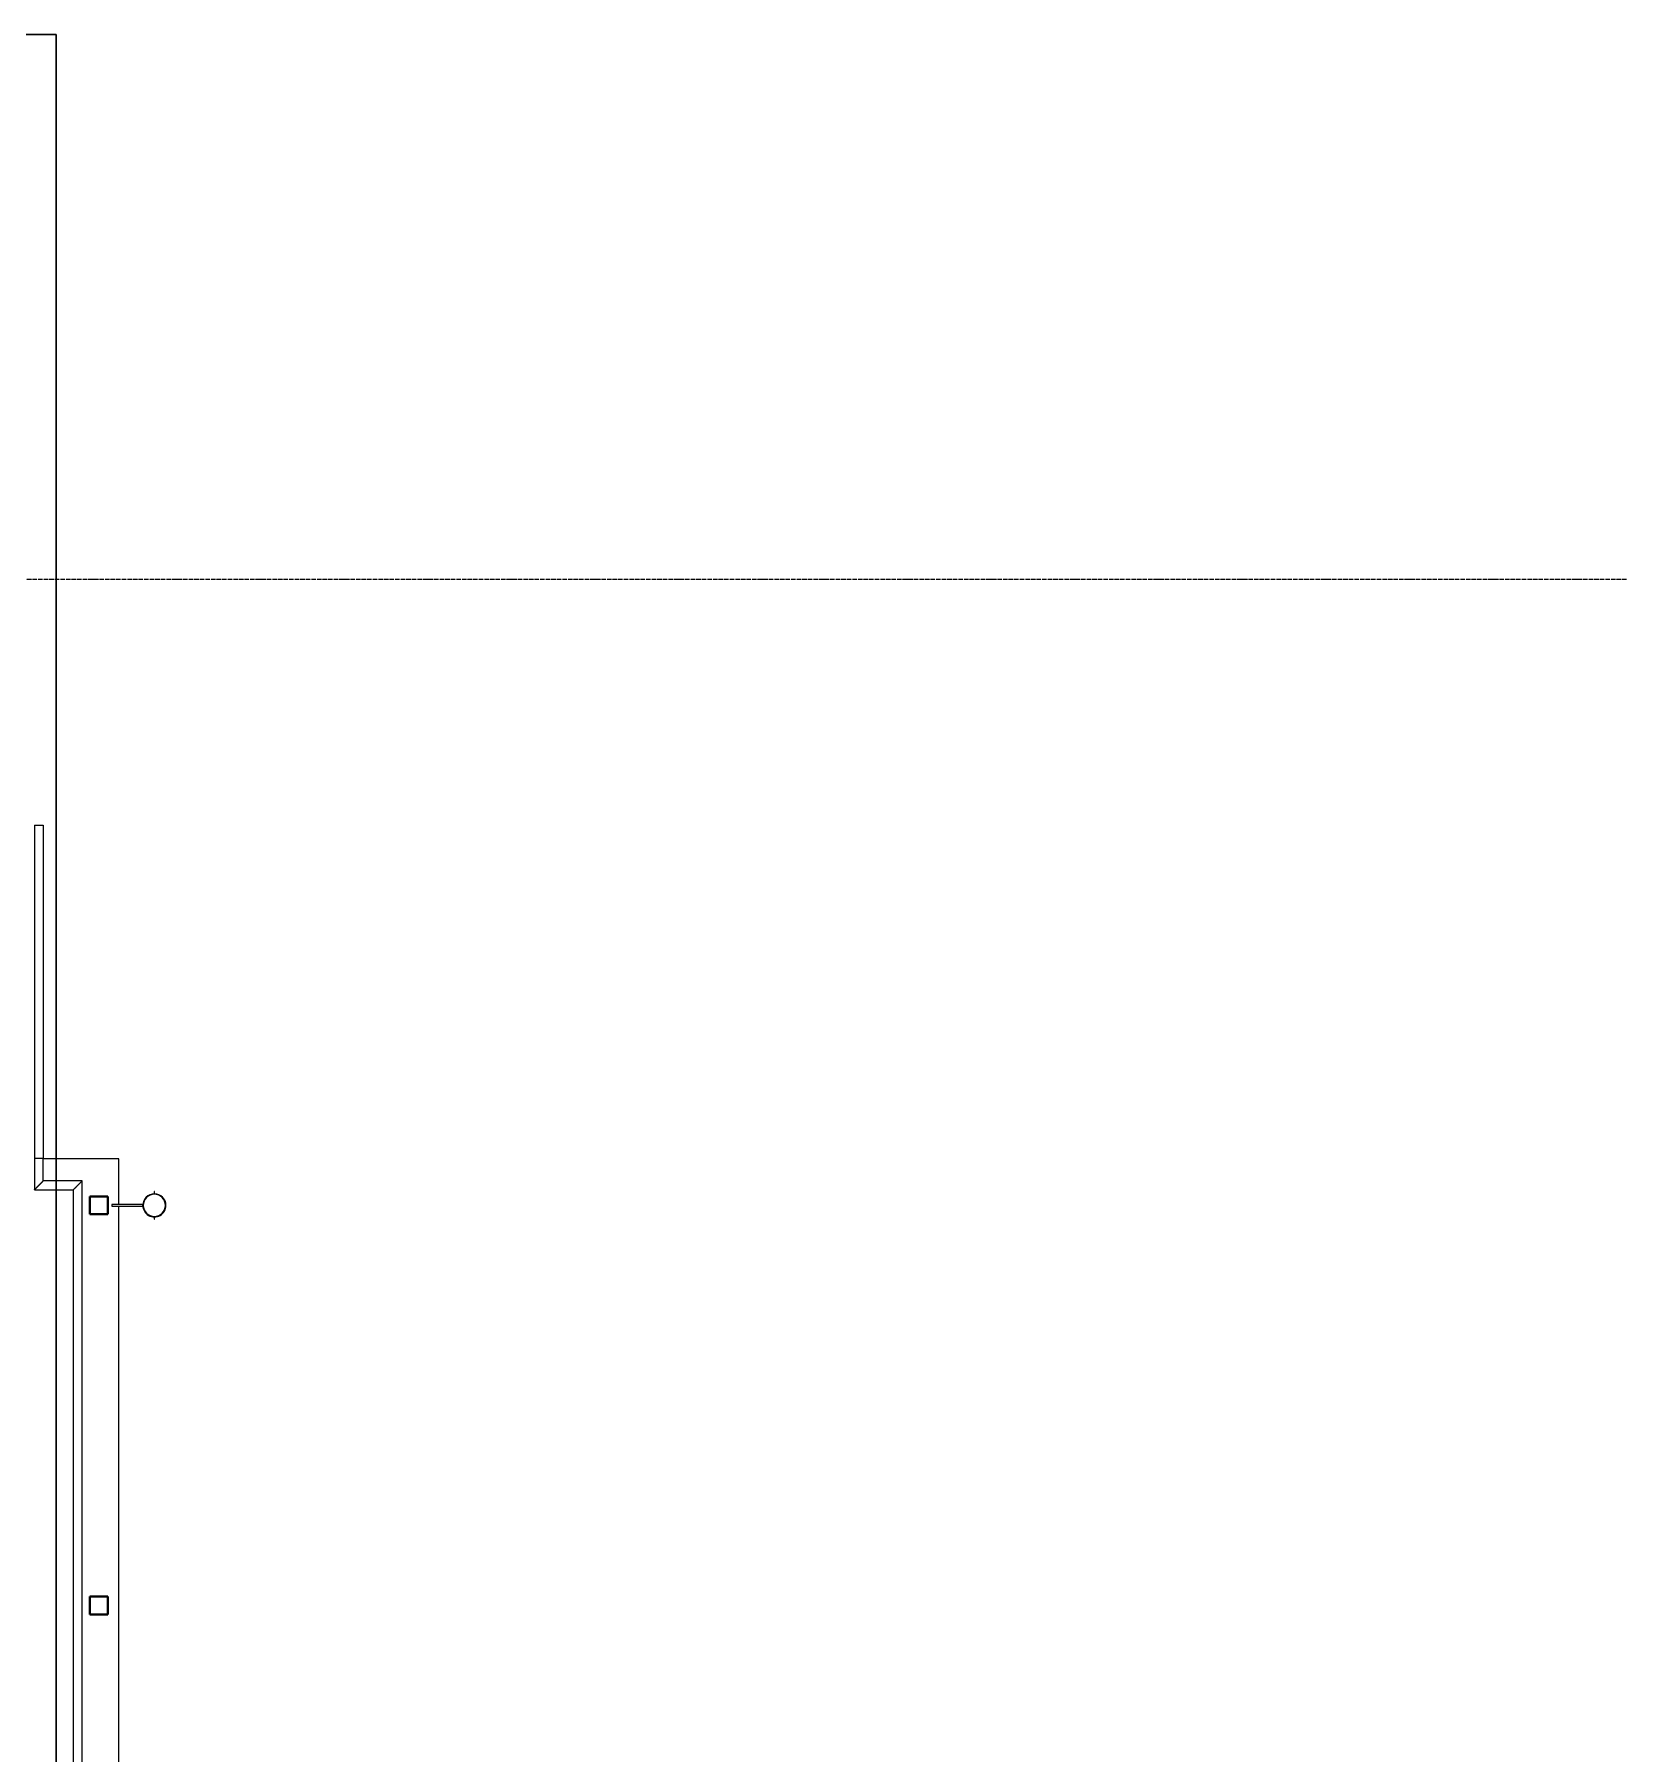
# Model space of a CAD drawing. Header units: millimetres. Extents: x -695119 to 412940, y -249585 to 622758.
# Drawn here: x -79814 to -72648, y 559878 to 567613 of the extents above; entities that cross this region are included whole.
import ezdxf

# ---------------------------------------------------------------- set-up
doc = ezdxf.new("R2010")
doc.units = ezdxf.units.MM
doc.linetypes.add('ADSK_Линия сетки', pattern=[25, 20, -2.5, 0, -2.5])
doc.linetypes.add('ADSK_Штриховая_ш3 п1_5', pattern=[4.5, 3, -1.5])
for name, color, linetype, lineweight in [('_Вне пределов_', 7, 'ADSK_Штриховая_ш3 п1_5', 18), ('Балясины', 7, 'Continuous', 9), ('Линии', 7, 'Continuous', 9), ('Несущие колонны', 252, 'Continuous', 18), ('Обобщенные модели', 8, 'Continuous', 18), ('Оси', 252, 'Continuous', 9), ('Перекрытия', 7, 'Continuous', 18), ('Поручни', 8, 'Continuous', 9)]:
    doc.layers.add(name, color=color, linetype=linetype, lineweight=lineweight)

# ---------------------------------------------------------------- blocks, each defined once
blk = doc.blocks.new('ADSK_КолоннаЖБ_Прямоугольная1 - Стойки для приямков 80х80-3881857-План 1 этажа смеж')
at = {"layer": 'Несущие колонны', "lineweight": 40}
for p, q in [((40, 40), (-40, 40)), ((-40, 40), (-40, -40)), ((-40, 40), (40, 40)), ((-40, -40), (-40, 40)), ((40, -40), (40, 40)), ((40, 40), (40, -40)), ((-40, -40), (40, -40)), ((40, -40), (-40, -40))]:
    blk.add_line(p, q, dxfattribs=at)
blk = doc.blocks.new('Ограждение - Ограждение-3882099-План 1 этажа смеж')
at = {"layer": 'Поручни'}
for p, q in [((29366, 24155.3), (29366, 24015.3)), ((29391.2, 24155.3), (29380.8, 24155.3)), ((29406, 24055.3), (29406, 24155.3)), ((29581, 24055.3), (29406, 24055.3)), ((29581, 13042.3), (29581, 24055.3)), ((29366, 24015.3), (29541, 24015.3)), ((29541, 24015.3), (29541, 13082.3)), ((29541, 13082.3), (27814, 13082.3)), ((27814, 13042.3), (29581, 13042.3))]:
    blk.add_line(p, q, dxfattribs=at)
for points, knots in [([(29366, 24015.3), (29366, 24015.3), (29366.4, 24015.6), (29367.5, 24016.7), (29368.7, 24017.9), (29369.9, 24019.1), (29371, 24020.2), (29372.2, 24021.4), (29373.8, 24023.1), (29375.6, 24024.9), (29377.2, 24026.4), (29378.4, 24027.6), (29379.6, 24028.8), (29380.8, 24030.1), (29382.1, 24031.4), (29383.4, 24032.7), (29384.7, 24034), (29386, 24035.3), (29387.3, 24036.6), (29388.6, 24037.9), (29389.9, 24039.2), (29391.2, 24040.4), (29392.5, 24041.7), (29393.7, 24042.9), (29394.9, 24044.1), (29396, 24045.3), (29397.1, 24046.4), (29398.6, 24047.8), (29399.9, 24049.1), (29401.1, 24050.3), (29402.2, 24051.4), (29403.4, 24052.6), (29404.6, 24053.8), (29405.7, 24054.9), (29406, 24055.3), (29406, 24055.3)], [0, 0, 0, 0, 0.083333, 0.125, 0.166667, 0.208333, 0.229167, 0.25, 0.291667, 0.333333, 0.354167, 0.375, 0.395833, 0.416667, 0.4375, 0.458333, 0.479167, 0.5, 0.520833, 0.541667, 0.5625, 0.583333, 0.604167, 0.625, 0.645833, 0.666667, 0.6875, 0.708333, 0.75, 0.770833, 0.791667, 0.833333, 0.875, 0.916667, 1, 1, 1, 1]), ([(29581, 24055.3), (29581, 24055.3), (29580.7, 24054.9), (29579.5, 24053.8), (29578.4, 24052.6), (29577.2, 24051.4), (29576.1, 24050.3), (29574.9, 24049.1), (29573.6, 24047.8), (29572.1, 24046.4), (29571, 24045.3), (29569.9, 24044.1), (29568.7, 24042.9), (29567.4, 24041.7), (29566.2, 24040.4), (29564.9, 24039.2), (29563.6, 24037.9), (29562.3, 24036.6), (29561, 24035.3), (29559.7, 24034), (29558.4, 24032.7), (29557.1, 24031.4), (29555.8, 24030.1), (29554.6, 24028.8), (29553.4, 24027.6), (29552.2, 24026.4), (29551, 24025.3), (29549.9, 24024.1), (29548.5, 24022.7), (29547.2, 24021.4), (29546, 24020.2), (29544.9, 24019.1), (29543.7, 24017.9), (29542.5, 24016.7), (29541.4, 24015.6), (29541, 24015.3), (29541, 24015.3)], [-1, -1, -1, -1, -0.916667, -0.875, -0.833333, -0.791667, -0.770833, -0.75, -0.708333, -0.6875, -0.666667, -0.645833, -0.625, -0.604167, -0.583333, -0.5625, -0.541667, -0.520833, -0.5, -0.479167, -0.458333, -0.4375, -0.416667, -0.395833, -0.375, -0.354167, -0.333333, -0.3125, -0.291667, -0.25, -0.229167, -0.208333, -0.166667, -0.125, -0.083333, 0, 0, 0, 0]), ([(29541, 13082.3), (29541, 13082.3), (29541.4, 13081.9), (29542.5, 13080.8), (29543.7, 13079.6), (29544.9, 13078.4), (29546, 13077.3), (29547.2, 13076.1), (29548.8, 13074.5), (29550.6, 13072.7), (29552.2, 13071.1), (29553.4, 13069.9), (29554.6, 13068.7), (29555.8, 13067.4), (29557.1, 13066.2), (29558.4, 13064.9), (29559.7, 13063.6), (29561, 13062.3), (29562.3, 13061), (29563.6, 13059.7), (29564.9, 13058.4), (29566.2, 13057.1), (29567.5, 13055.8), (29568.7, 13054.6), (29569.9, 13053.4), (29571, 13052.3), (29572.1, 13051.2), (29573.6, 13049.7), (29574.9, 13048.4), (29576.1, 13047.2), (29577.2, 13046.1), (29578.4, 13044.9), (29579.6, 13043.7), (29580.7, 13042.6), (29581, 13042.3), (29581, 13042.3)], [0, 0, 0, 0, 0.083333, 0.125, 0.166667, 0.208333, 0.229167, 0.25, 0.291667, 0.333333, 0.354167, 0.375, 0.395833, 0.416667, 0.4375, 0.458333, 0.479167, 0.5, 0.520833, 0.541667, 0.5625, 0.583333, 0.604167, 0.625, 0.645833, 0.666667, 0.6875, 0.708333, 0.75, 0.770833, 0.791667, 0.833333, 0.875, 0.916667, 1, 1, 1, 1])]:
    blk.add_open_spline(points, degree=3, knots=knots, dxfattribs=at)
blk = doc.blocks.new('Ограждение - Ограждение-3893373-План 1 этажа смеж')
at = {"layer": 'Поручни'}
for p, q in [((29366, 25655.3), (29406, 25655.3)), ((29366, 25655.3), (29366, 24155.3)), ((29406, 25655.3), (29406, 24155.3)), ((29382.4, 24155.3), (29366, 24155.3)), ((29406, 24155.3), (29389.7, 24155.3))]:
    blk.add_line(p, q, dxfattribs=at)
blk = doc.blocks.new('Хомут - Тип-772640-План 1 этажа смеж')
at = {"layer": 'Обобщенные модели'}
for p, q in [((1, 62), (-1, 62)), ((-1, 62), (-1, 52)), ((1, 52), (1, 62)), ((-1, -52), (-1, -62)), ((-1, -62), (1, -62)), ((1, -62), (1, -52))]:
    blk.add_line(p, q, dxfattribs=at)
blk = doc.blocks.new('Хомут - Тип-V84-План 1 этажа смеж')
at = {"layer": '_Вне пределов_'}
for p, q in [((1, 62), (-1, 62)), ((-1, 62), (-1, 52)), ((1, 52), (1, 62)), ((-1, -52), (-1, -62)), ((-1, -62), (1, -62)), ((1, -62), (1, -52))]:
    blk.add_line(p, q, dxfattribs=at)
blk = doc.blocks.new('Труба - Тип-V85-План 1 этажа смеж')
at = {"layer": 'Обобщенные модели', "lineweight": 9}
h = blk.add_hatch(dxfattribs=at)
h.set_pattern_fill('FP_7', color=256, style=0, pattern_type=2)
h.set_pattern_definition([(45, (0, 0), (-106.066, 106.066), [])])
h.paths.add_polyline_path([(29906, 23895.3), (29919.5, 23897.2), (29932, 23902.7), (29942.8, 23911.8), (29949.3, 23920.3), (29954.3, 23932.3), (29956, 23945.3), (29954.1, 23958.7), (29948.6, 23971.3), (29939.5, 23982), (29931, 23988.6), (29919, 23993.6), (29906, 23995.3), (29892.6, 23993.4), (29880, 23987.8), (29869.3, 23978.8), (29862.7, 23970.3), (29857.7, 23958.2), (29856, 23945.3), (29857.9, 23931.8), (29863.5, 23919.3), (29872.5, 23908.5), (29881, 23902), (29893.1, 23897)])
blk = doc.blocks.new('Хомут - Тип-V41-План 1 этажа смеж')
at = {"layer": 'Обобщенные модели'}
for p, q in [((1, 62), (-1, 62)), ((-1, 62), (-1, 52)), ((-1, 50), (-1, 52)), ((1, 50), (-1, 50)), ((1, 52), (1, 62)), ((1, 52), (1, 50)), ((192, 3.3), (52, 3.3)), ((52, 3.3), (52, 0.9)), ((192, -3.3), (192, 3.3)), ((-1, -52), (-1, -50)), ((-1, -50), (1, -50)), ((-1, -52), (-1, -62)), ((-1, -62), (1, -62)), ((1, -50), (1, -52)), ((1, -62), (1, -52)), ((52, -0.9), (52, -3.3)), ((52, -3.3), (192, -3.3))]:
    blk.add_line(p, q, dxfattribs=at)
for radius, start, end in [(52, 360, 180), (52, 180, 360), (50, 0, 180), (50, 180, 0)]:
    blk.add_arc((0, 0), radius, start, end, dxfattribs=at)

msp = doc.modelspace()

# ---------------------------------------------------------------- linework, layer by layer
at = {"layer": 'Линии', "linetype": 'ADSK_Штриховая_ш3 п1_5', "lineweight": 30}
for p in [(-81265.535, 567613.058), (-79715.535, 553712.856)]:
    msp.add_line(p, (-79715.535, 567613.058), dxfattribs=at)
at = {"layer": 'Оси', "linetype": 'ADSK_Линия сетки'}
msp.add_line((-72648.241, 565160.058), (-149587.813, 565160.058), dxfattribs=at)
at = {"layer": 'Перекрытия', "color": 49, "true_color": 0x464646}
for p, q in [((-79433.535, 562555.058), (-79773.535, 562555.058)), ((-79433.535, 562348.245), (-79433.535, 562555.058)), ((-79433.535, 551548.245), (-79433.535, 562341.87))]:
    msp.add_line(p, q, dxfattribs=at)

# ---------------------------------------------------------------- block references
at = {"layer": '_Вне пределов_', "rotation": 180}
msp.add_blockref('Хомут - Тип-V84-План 1 этажа смеж', (-79273.535, 562345.058), dxfattribs=at)
at = {"layer": 'Балясины'}
for name in ['Ограждение - Ограждение-3893373-План 1 этажа смеж', 'Ограждение - Ограждение-3882099-План 1 этажа смеж']:
    msp.add_blockref(name, (-109179.558, 538399.789), dxfattribs=at)
at = {"layer": 'Несущие колонны'}
for p in [(-79523.535, 562345.058), (-79523.535, 560545.058)]:
    msp.add_blockref('ADSK_КолоннаЖБ_Прямоугольная1 - Стойки для приямков 80х80-3881857-План 1 этажа смеж', p, dxfattribs=at)
at = {"layer": 'Обобщенные модели', "rotation": 180}
for name in ['Хомут - Тип-V41-План 1 этажа смеж', 'Хомут - Тип-772640-План 1 этажа смеж', 'Хомут - Тип-772640-План 1 этажа смеж', 'Хомут - Тип-772640-План 1 этажа смеж']:
    msp.add_blockref(name, (-79273.535, 562345.058), dxfattribs=at)
at = {"layer": 'Обобщенные модели', "lineweight": 40}
msp.add_blockref('Труба - Тип-V85-План 1 этажа смеж', (-109179.558, 538399.789), dxfattribs=at)

doc.saveas('drawing.dxf')
